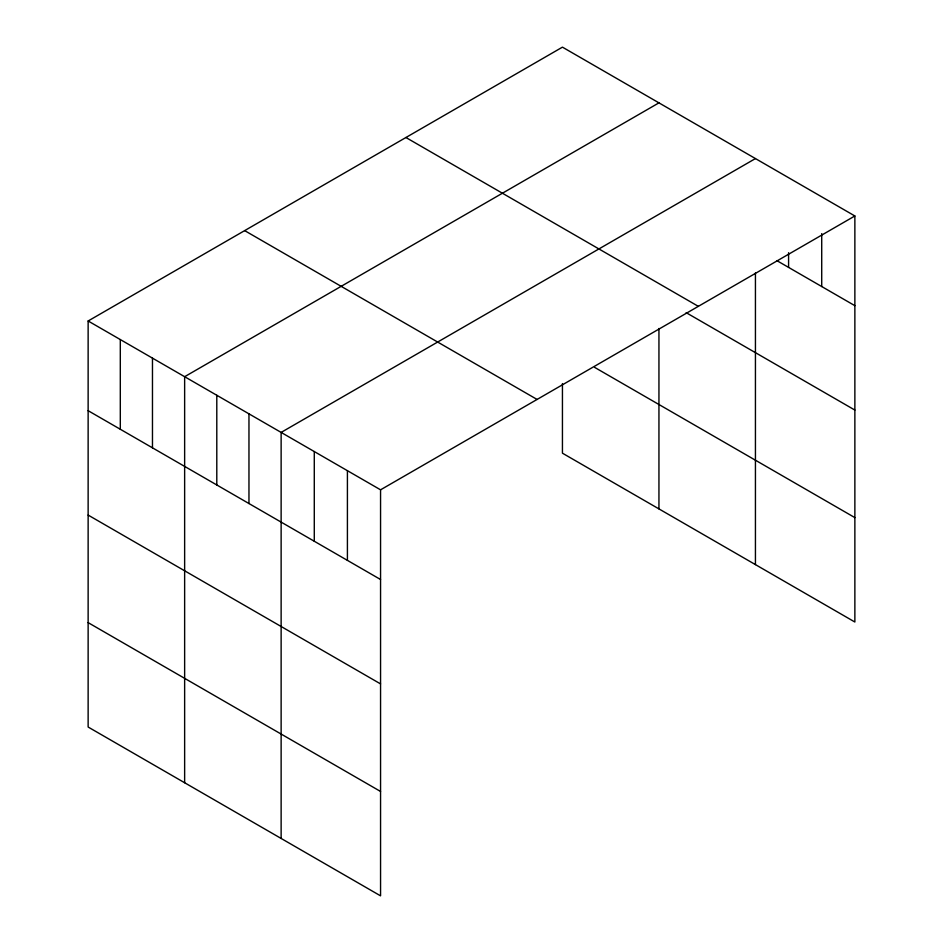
<?xml version="1.0" encoding="UTF-8"?>
<svg xmlns="http://www.w3.org/2000/svg" width="943" height="943" viewBox="0 0 943 943"><rect width="100%" height="100%" fill="white"/><g stroke="black" fill="none" stroke-linecap="round" stroke-linejoin="round"><path stroke-width="1.41" d="M88.135 320.985L380.559 489.818L380.559 895.85L88.135 727.029L88.135 320.985L562.441 47.15L854.865 215.971L854.865 622.015L562.441 453.182L562.441 383.589M658.945 102.858L184.639 376.705L184.639 782.737M755.437 158.577L281.132 432.413L281.132 838.445M380.559 489.818L854.865 215.971M777.115 260.775L854.865 305.673M405.926 137.513L698.339 306.345M686.162 312.663L854.865 410.064M594.609 367.369L854.865 517.613M244.661 230.622L537.074 399.443M88.135 410.688L380.559 579.509M88.135 515.078L380.559 683.899M88.135 622.628L380.559 791.46M821.718 233.605L821.718 286.531M788.584 252.7L788.584 267.399M755.437 272.916L755.437 564.609M658.945 328.494L658.945 508.902M347.413 470.675L347.413 560.378M314.278 451.544L314.278 541.235M248.964 413.847L248.964 503.538M216.796 395.27L216.796 484.961M152.471 358.128L152.471 447.819M120.303 339.563L120.303 429.254"/></g></svg>
